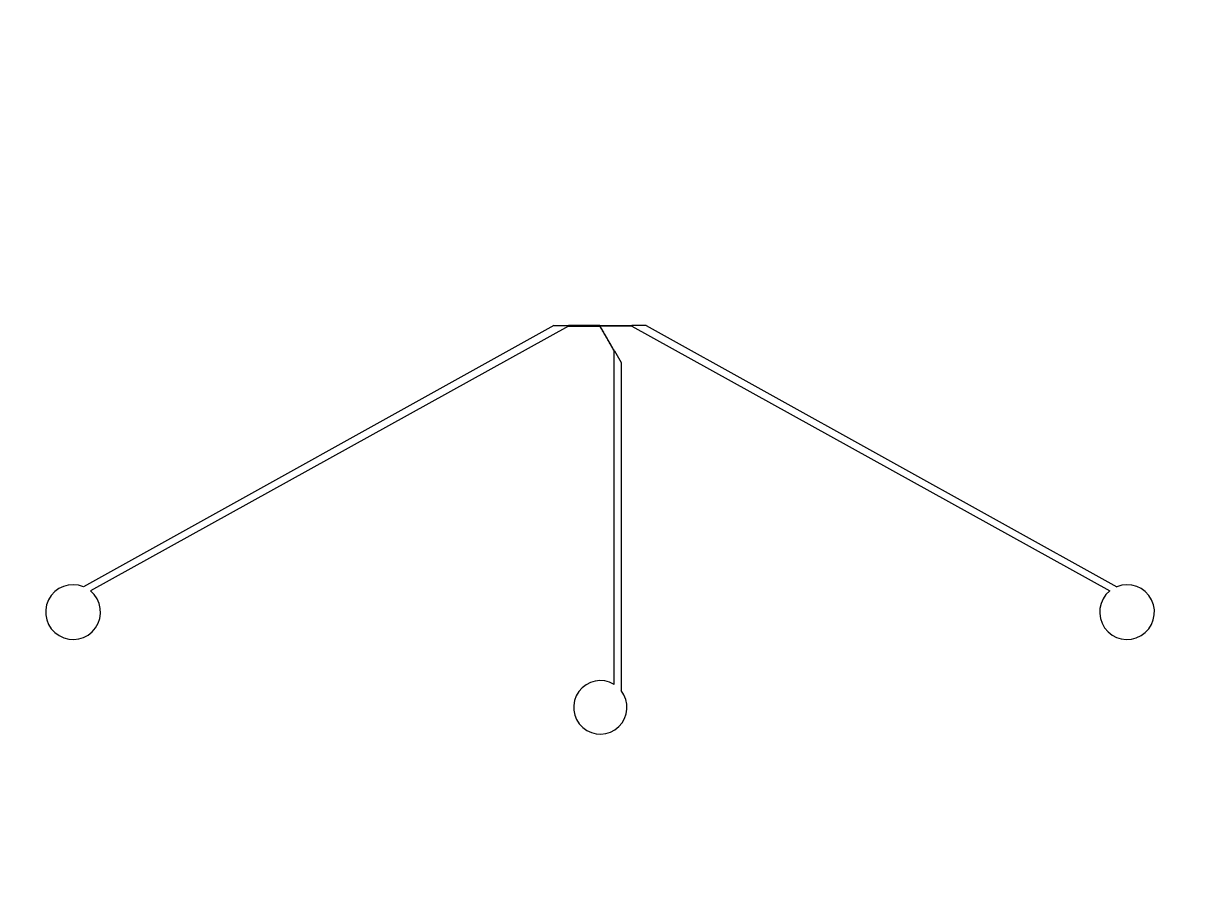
# Model space of a CAD drawing. Header units: inches. Extents: x 0 to 114300, y 0 to 114300.
# Drawn here: x 64639 to 72976, y 37171 to 43369 of the extents above; entities that cross this region are included whole.
import ezdxf

# ---------------------------------------------------------------- set-up
doc = ezdxf.new("R2010")
doc.units = ezdxf.units.IN
doc.header["$MEASUREMENT"] = 0

# ---------------------------------------------------------------- blocks, each defined once
blk = doc.blocks.new('*U116')
for p, q in [((-329.5, 1452.8), (-3677.9, -405)), ((-225.5, 1449.8), (-3628.2, -434.6)), ((-329.5, 1452.8), (-225.5, 1452.8)), ((-222.5, 1452.8), (-225.5, 1452.8)), ((-225.5, 1449.8), (-222.5, 1449.8)), ((-222.5, 1449.8), (-222.5, 1452.8)), ((222.5, 1449.8), (222.5, 1452.8)), ((222.5, 1452.8), (225.5, 1452.8)), ((225.5, 1449.8), (222.5, 1449.8)), ((329.5, 1452.8), (225.5, 1452.8)), ((225.5, 1449.8), (3628.2, -434.6)), ((329.5, 1452.8), (3677.9, -405)), ((100.5, 1276.1), (98, 1274.6)), ((98, 1274.6), (99.5, 1272)), ((100, -1100), (99.5, 1272)), ((102, 1273.5), (100.5, 1276.1)), ((102, 1273.5), (150, 1190.4)), ((150, 1190.4), (150, -1143.6))]:
    blk.add_line(p, q)
for points in [[(-218.5, 1449.8), (-218.5, 1452.8), (-221.5, 1452.8), (-221.5, 1449.8)], [(-214.5, 1449.8), (-214.5, 1452.8), (-217.5, 1452.8), (-217.5, 1449.8)], [(-210.5, 1449.8), (-210.5, 1452.8), (-213.5, 1452.8), (-213.5, 1449.8)], [(-206.5, 1449.8), (-206.5, 1452.8), (-209.5, 1452.8), (-209.5, 1449.8)], [(-202.5, 1449.8), (-202.5, 1452.8), (-205.5, 1452.8), (-205.5, 1449.8)], [(-198.5, 1449.8), (-198.5, 1452.8), (-201.5, 1452.8), (-201.5, 1449.8)], [(-194.5, 1449.8), (-194.5, 1452.8), (-197.5, 1452.8), (-197.5, 1449.8)], [(-190.5, 1449.8), (-190.5, 1452.8), (-193.5, 1452.8), (-193.5, 1449.8)], [(-186.5, 1449.8), (-186.5, 1452.8), (-189.5, 1452.8), (-189.5, 1449.8)], [(-182.5, 1449.8), (-182.5, 1452.8), (-185.5, 1452.8), (-185.5, 1449.8)], [(-178.5, 1449.8), (-178.5, 1452.8), (-181.5, 1452.8), (-181.5, 1449.8)], [(-174.5, 1449.8), (-174.5, 1452.8), (-177.5, 1452.8), (-177.5, 1449.8)], [(-170.5, 1449.8), (-170.5, 1452.8), (-173.5, 1452.8), (-173.5, 1449.8)], [(-166.5, 1449.8), (-166.5, 1452.8), (-169.5, 1452.8), (-169.5, 1449.8)], [(-162.5, 1449.8), (-162.5, 1452.8), (-165.5, 1452.8), (-165.5, 1449.8)], [(-158.5, 1449.8), (-158.5, 1452.8), (-161.5, 1452.8), (-161.5, 1449.8)], [(-154.5, 1449.8), (-154.5, 1452.8), (-157.5, 1452.8), (-157.5, 1449.8)], [(-150.5, 1449.8), (-150.5, 1452.8), (-153.5, 1452.8), (-153.5, 1449.8)], [(-146.5, 1449.8), (-146.5, 1452.8), (-149.5, 1452.8), (-149.5, 1449.8)], [(-142.5, 1449.8), (-142.5, 1452.8), (-145.5, 1452.8), (-145.5, 1449.8)], [(-138.5, 1449.8), (-138.5, 1452.8), (-141.5, 1452.8), (-141.5, 1449.8)], [(-134.5, 1449.8), (-134.5, 1452.8), (-137.5, 1452.8), (-137.5, 1449.8)], [(-130.5, 1449.8), (-130.5, 1452.8), (-133.5, 1452.8), (-133.5, 1449.8)], [(-126.5, 1449.8), (-126.5, 1452.8), (-129.5, 1452.8), (-129.5, 1449.8)], [(-122.5, 1449.8), (-122.5, 1452.8), (-125.5, 1452.8), (-125.5, 1449.8)], [(-118.5, 1449.8), (-118.5, 1452.8), (-121.5, 1452.8), (-121.5, 1449.8)], [(-114.5, 1449.8), (-114.5, 1452.8), (-117.5, 1452.8), (-117.5, 1449.8)], [(-110.5, 1449.8), (-110.5, 1452.8), (-113.5, 1452.8), (-113.5, 1449.8)], [(-106.5, 1449.8), (-106.5, 1452.8), (-109.5, 1452.8), (-109.5, 1449.8)], [(-102.5, 1449.8), (-102.5, 1452.8), (-105.5, 1452.8), (-105.5, 1449.8)], [(-98.5, 1449.8), (-98.5, 1452.8), (-101.5, 1452.8), (-101.5, 1449.8)], [(-94.5, 1449.8), (-94.5, 1452.8), (-97.5, 1452.8), (-97.5, 1449.8)], [(-90.5, 1449.8), (-90.5, 1452.8), (-93.5, 1452.8), (-93.5, 1449.8)], [(-86.5, 1449.8), (-86.5, 1452.8), (-89.5, 1452.8), (-89.5, 1449.8)], [(-82.5, 1449.8), (-82.5, 1452.8), (-85.5, 1452.8), (-85.5, 1449.8)], [(-78.5, 1449.8), (-78.5, 1452.8), (-81.5, 1452.8), (-81.5, 1449.8)], [(-74.5, 1449.8), (-74.5, 1452.8), (-77.5, 1452.8), (-77.5, 1449.8)], [(-70.5, 1449.8), (-70.5, 1452.8), (-73.5, 1452.8), (-73.5, 1449.8)], [(-66.5, 1449.8), (-66.5, 1452.8), (-69.5, 1452.8), (-69.5, 1449.8)], [(-62.5, 1449.8), (-62.5, 1452.8), (-65.5, 1452.8), (-65.5, 1449.8)], [(-58.5, 1449.8), (-58.5, 1452.8), (-61.5, 1452.8), (-61.5, 1449.8)], [(-54.5, 1449.8), (-54.5, 1452.8), (-57.5, 1452.8), (-57.5, 1449.8)], [(-50.5, 1449.8), (-50.5, 1452.8), (-53.5, 1452.8), (-53.5, 1449.8)], [(-46.5, 1449.8), (-46.5, 1452.8), (-49.5, 1452.8), (-49.5, 1449.8)], [(-42.5, 1449.8), (-42.5, 1452.8), (-45.5, 1452.8), (-45.5, 1449.8)], [(-38.5, 1449.8), (-38.5, 1452.8), (-41.5, 1452.8), (-41.5, 1449.8)], [(-34.5, 1449.8), (-34.5, 1452.8), (-37.5, 1452.8), (-37.5, 1449.8)], [(-30.5, 1449.8), (-30.5, 1452.8), (-33.5, 1452.8), (-33.5, 1449.8)], [(-26.5, 1449.8), (-26.5, 1452.8), (-29.5, 1452.8), (-29.5, 1449.8)], [(-22.5, 1449.8), (-22.5, 1452.8), (-25.5, 1452.8), (-25.5, 1449.8)], [(-18.5, 1449.8), (-18.5, 1452.8), (-21.5, 1452.8), (-21.5, 1449.8)], [(-14.5, 1449.8), (-14.5, 1452.8), (-17.5, 1452.8), (-17.5, 1449.8)], [(-10.5, 1449.8), (-10.5, 1452.8), (-13.5, 1452.8), (-13.5, 1449.8)], [(-6.5, 1449.8), (-6.5, 1452.8), (-9.5, 1452.8), (-9.5, 1449.8)], [(-2.5, 1449.8), (-2.5, 1452.8), (-5.5, 1452.8), (-5.5, 1449.8)], [(0.5, 1449.3), (-2, 1447.8), (-0.5, 1445.2), (2, 1446.7)], [(-1.5, 1449.8), (-1.5, 1452.8), (1.5, 1452.8), (1.5, 1449.8)], [(2.5, 1445.9), (0, 1444.4), (1.5, 1441.8), (4, 1443.3)], [(4.5, 1442.4), (2, 1440.9), (3.5, 1438.3), (6, 1439.8)], [(2.5, 1449.8), (2.5, 1452.8), (5.5, 1452.8), (5.5, 1449.8)], [(6.5, 1438.9), (4, 1437.4), (5.5, 1434.8), (8, 1436.3)], [(8.5, 1435.5), (6, 1434), (7.5, 1431.4), (10, 1432.9)], [(6.5, 1449.8), (6.5, 1452.8), (9.5, 1452.8), (9.5, 1449.8)], [(10.5, 1432), (8, 1430.5), (9.5, 1427.9), (12, 1429.4)], [(12.5, 1428.5), (10, 1427), (11.5, 1424.4), (14, 1425.9)], [(10.5, 1449.8), (10.5, 1452.8), (13.5, 1452.8), (13.5, 1449.8)], [(14.5, 1425.1), (12, 1423.6), (13.5, 1421), (16, 1422.5)], [(16.5, 1421.6), (14, 1420.1), (15.5, 1417.5), (18, 1419)], [(14.5, 1449.8), (14.5, 1452.8), (17.5, 1452.8), (17.5, 1449.8)], [(18.5, 1418.1), (16, 1416.6), (17.5, 1414), (20, 1415.5)], [(18.5, 1449.8), (18.5, 1452.8), (21.5, 1452.8), (21.5, 1449.8)], [(22.5, 1449.8), (22.5, 1452.8), (25.5, 1452.8), (25.5, 1449.8)], [(26.5, 1449.8), (26.5, 1452.8), (29.5, 1452.8), (29.5, 1449.8)], [(30.5, 1449.8), (30.5, 1452.8), (33.5, 1452.8), (33.5, 1449.8)], [(34.5, 1449.8), (34.5, 1452.8), (37.5, 1452.8), (37.5, 1449.8)], [(38.5, 1449.8), (38.5, 1452.8), (41.5, 1452.8), (41.5, 1449.8)], [(42.5, 1449.8), (42.5, 1452.8), (45.5, 1452.8), (45.5, 1449.8)], [(46.5, 1449.8), (46.5, 1452.8), (49.5, 1452.8), (49.5, 1449.8)], [(50.5, 1449.8), (50.5, 1452.8), (53.5, 1452.8), (53.5, 1449.8)], [(54.5, 1449.8), (54.5, 1452.8), (57.5, 1452.8), (57.5, 1449.8)], [(58.5, 1449.8), (58.5, 1452.8), (61.5, 1452.8), (61.5, 1449.8)], [(62.5, 1449.8), (62.5, 1452.8), (65.5, 1452.8), (65.5, 1449.8)], [(66.5, 1449.8), (66.5, 1452.8), (69.5, 1452.8), (69.5, 1449.8)], [(70.5, 1449.8), (70.5, 1452.8), (73.5, 1452.8), (73.5, 1449.8)], [(74.5, 1449.8), (74.5, 1452.8), (77.5, 1452.8), (77.5, 1449.8)], [(78.5, 1449.8), (78.5, 1452.8), (81.5, 1452.8), (81.5, 1449.8)], [(82.5, 1449.8), (82.5, 1452.8), (85.5, 1452.8), (85.5, 1449.8)], [(86.5, 1449.8), (86.5, 1452.8), (89.5, 1452.8), (89.5, 1449.8)], [(90.5, 1449.8), (90.5, 1452.8), (93.5, 1452.8), (93.5, 1449.8)], [(94.5, 1449.8), (94.5, 1452.8), (97.5, 1452.8), (97.5, 1449.8)], [(98.5, 1449.8), (98.5, 1452.8), (101.5, 1452.8), (101.5, 1449.8)], [(102.5, 1449.8), (102.5, 1452.8), (105.5, 1452.8), (105.5, 1449.8)], [(106.5, 1449.8), (106.5, 1452.8), (109.5, 1452.8), (109.5, 1449.8)], [(110.5, 1449.8), (110.5, 1452.8), (113.5, 1452.8), (113.5, 1449.8)], [(114.5, 1449.8), (114.5, 1452.8), (117.5, 1452.8), (117.5, 1449.8)], [(118.5, 1449.8), (118.5, 1452.8), (121.5, 1452.8), (121.5, 1449.8)], [(122.5, 1449.8), (122.5, 1452.8), (125.5, 1452.8), (125.5, 1449.8)], [(126.5, 1449.8), (126.5, 1452.8), (129.5, 1452.8), (129.5, 1449.8)], [(130.5, 1449.8), (130.5, 1452.8), (133.5, 1452.8), (133.5, 1449.8)], [(134.5, 1449.8), (134.5, 1452.8), (137.5, 1452.8), (137.5, 1449.8)], [(138.5, 1449.8), (138.5, 1452.8), (141.5, 1452.8), (141.5, 1449.8)], [(142.5, 1449.8), (142.5, 1452.8), (145.5, 1452.8), (145.5, 1449.8)], [(146.5, 1449.8), (146.5, 1452.8), (149.5, 1452.8), (149.5, 1449.8)], [(150.5, 1449.8), (150.5, 1452.8), (153.5, 1452.8), (153.5, 1449.8)], [(154.5, 1449.8), (154.5, 1452.8), (157.5, 1452.8), (157.5, 1449.8)], [(158.5, 1449.8), (158.5, 1452.8), (161.5, 1452.8), (161.5, 1449.8)], [(162.5, 1449.8), (162.5, 1452.8), (165.5, 1452.8), (165.5, 1449.8)], [(166.5, 1449.8), (166.5, 1452.8), (169.5, 1452.8), (169.5, 1449.8)], [(170.5, 1449.8), (170.5, 1452.8), (173.5, 1452.8), (173.5, 1449.8)], [(174.5, 1449.8), (174.5, 1452.8), (177.5, 1452.8), (177.5, 1449.8)], [(178.5, 1449.8), (178.5, 1452.8), (181.5, 1452.8), (181.5, 1449.8)], [(182.5, 1449.8), (182.5, 1452.8), (185.5, 1452.8), (185.5, 1449.8)], [(186.5, 1449.8), (186.5, 1452.8), (189.5, 1452.8), (189.5, 1449.8)], [(190.5, 1449.8), (190.5, 1452.8), (193.5, 1452.8), (193.5, 1449.8)], [(194.5, 1449.8), (194.5, 1452.8), (197.5, 1452.8), (197.5, 1449.8)], [(198.5, 1449.8), (198.5, 1452.8), (201.5, 1452.8), (201.5, 1449.8)], [(202.5, 1449.8), (202.5, 1452.8), (205.5, 1452.8), (205.5, 1449.8)], [(206.5, 1449.8), (206.5, 1452.8), (209.5, 1452.8), (209.5, 1449.8)], [(210.5, 1449.8), (210.5, 1452.8), (213.5, 1452.8), (213.5, 1449.8)], [(214.5, 1449.8), (214.5, 1452.8), (217.5, 1452.8), (217.5, 1449.8)], [(218.5, 1449.8), (218.5, 1452.8), (221.5, 1452.8), (221.5, 1449.8)], [(20.5, 1414.7), (18, 1413.2), (19.5, 1410.6), (22, 1412.1)], [(22.5, 1411.2), (20, 1409.7), (21.5, 1407.1), (24, 1408.6)], [(24.5, 1407.8), (22, 1406.3), (23.5, 1403.7), (26, 1405.2)], [(26.5, 1404.3), (24, 1402.8), (25.5, 1400.2), (28, 1401.7)], [(28.5, 1400.8), (26, 1399.3), (27.5, 1396.7), (30, 1398.2)], [(30.5, 1397.4), (28, 1395.9), (29.5, 1393.3), (32, 1394.8)], [(32.5, 1393.9), (30, 1392.4), (31.5, 1389.8), (34, 1391.3)], [(34.5, 1390.4), (32, 1388.9), (33.5, 1386.3), (36, 1387.8)], [(36.5, 1387), (34, 1385.5), (35.5, 1382.9), (38, 1384.4)], [(38.5, 1383.5), (36, 1382), (37.5, 1379.4), (40, 1380.9)], [(40.5, 1380), (38, 1378.5), (39.5, 1375.9), (42, 1377.4)], [(42.5, 1376.6), (40, 1375.1), (41.5, 1372.5), (44, 1374)], [(44.5, 1373.1), (42, 1371.6), (43.5, 1369), (46, 1370.5)], [(46.5, 1369.6), (44, 1368.1), (45.5, 1365.5), (48, 1367)], [(48.5, 1366.2), (46, 1364.7), (47.5, 1362.1), (50, 1363.6)], [(50.5, 1362.7), (48, 1361.2), (49.5, 1358.6), (52, 1360.1)], [(52.5, 1359.3), (50, 1357.8), (51.5, 1355.2), (54, 1356.7)], [(54.5, 1355.8), (52, 1354.3), (53.5, 1351.7), (56, 1353.2)], [(56.5, 1352.3), (54, 1350.8), (55.5, 1348.2), (58, 1349.7)], [(58.5, 1348.9), (56, 1347.4), (57.5, 1344.8), (60, 1346.3)], [(60.5, 1345.4), (58, 1343.9), (59.5, 1341.3), (62, 1342.8)], [(62.5, 1341.9), (60, 1340.4), (61.5, 1337.8), (64, 1339.3)], [(64.5, 1338.5), (62, 1337), (63.5, 1334.4), (66, 1335.9)], [(66.5, 1335), (64, 1333.5), (65.5, 1330.9), (68, 1332.4)], [(68.5, 1331.5), (66, 1330), (67.5, 1327.4), (70, 1328.9)], [(70.5, 1328.1), (68, 1326.6), (69.5, 1324), (72, 1325.5)], [(72.5, 1324.6), (70, 1323.1), (71.5, 1320.5), (74, 1322)], [(74.5, 1321.2), (72, 1319.7), (73.5, 1317.1), (76, 1318.6)], [(76.5, 1317.7), (74, 1316.2), (75.5, 1313.6), (78, 1315.1)], [(78.5, 1314.2), (76, 1312.7), (77.5, 1310.1), (80, 1311.6)], [(80.5, 1310.8), (78, 1309.3), (79.5, 1306.7), (82, 1308.2)], [(82.5, 1307.3), (80, 1305.8), (81.5, 1303.2), (84, 1304.7)], [(84.5, 1303.8), (82, 1302.3), (83.5, 1299.7), (86, 1301.2)], [(86.5, 1300.4), (84, 1298.9), (85.5, 1296.3), (88, 1297.8)], [(88.5, 1296.9), (86, 1295.4), (87.5, 1292.8), (90, 1294.3)], [(90.5, 1293.4), (88, 1291.9), (89.5, 1289.3), (92, 1290.8)], [(92.5, 1290), (90, 1288.5), (91.5, 1285.9), (94, 1287.4)], [(94.5, 1286.5), (92, 1285), (93.5, 1282.4), (96, 1283.9)], [(96.5, 1283), (94, 1281.5), (95.5, 1278.9), (98, 1280.4)], [(98.5, 1279.6), (96, 1278.1), (97.5, 1275.5), (100, 1277)]]:
    blk.add_lwpolyline(points, close=True)
for centre, radius, start, end in [((-3751.7, -585.5), 195, 67.75171, 50.68347), ((3751.7, -585.5), 195, 129.31653, 112.24829), ((2.1, -1262.8), 190, 58.96998, 38.86333)]:
    blk.add_arc(centre, radius, start, end)
blk = doc.blocks.new('*U98')
at = {"color": 0, "linetype": 'ByBlock', "lineweight": -2, "transparency": 16777216}
blk.add_blockref('*U116', (36000, 0), dxfattribs=at)

msp = doc.modelspace()

# ---------------------------------------------------------------- hatches: boundary and pattern name
h = msp.add_hatch()
h.set_pattern_fill('ANSI31', color=256, scale=100)
h.set_pattern_definition([(45, (-3636.992, -6350), (-8.8388348, 8.8388348), [])])
h.paths.add_polyline_path([(114300, 0), (0, 0), (0, 114300), (114300, 114300)])
edge = h.paths.add_edge_path(flags=16)
edge.add_arc((57150, 57150), 50800, 288.35844, 529.79531, ccw=False)
edge.add_line((73150, 8935.5), (41150, 8935.5))
edge.add_arc((57150, 57150), 50800, 190.20469, 251.64156, ccw=False)
edge.add_arc((57150, 57150), 50800, 169.79531, 190.20469, ccw=False)

# ---------------------------------------------------------------- block references
msp.add_blockref('*U98', (32743.9, 39766.1))

doc.saveas('drawing.dxf')
